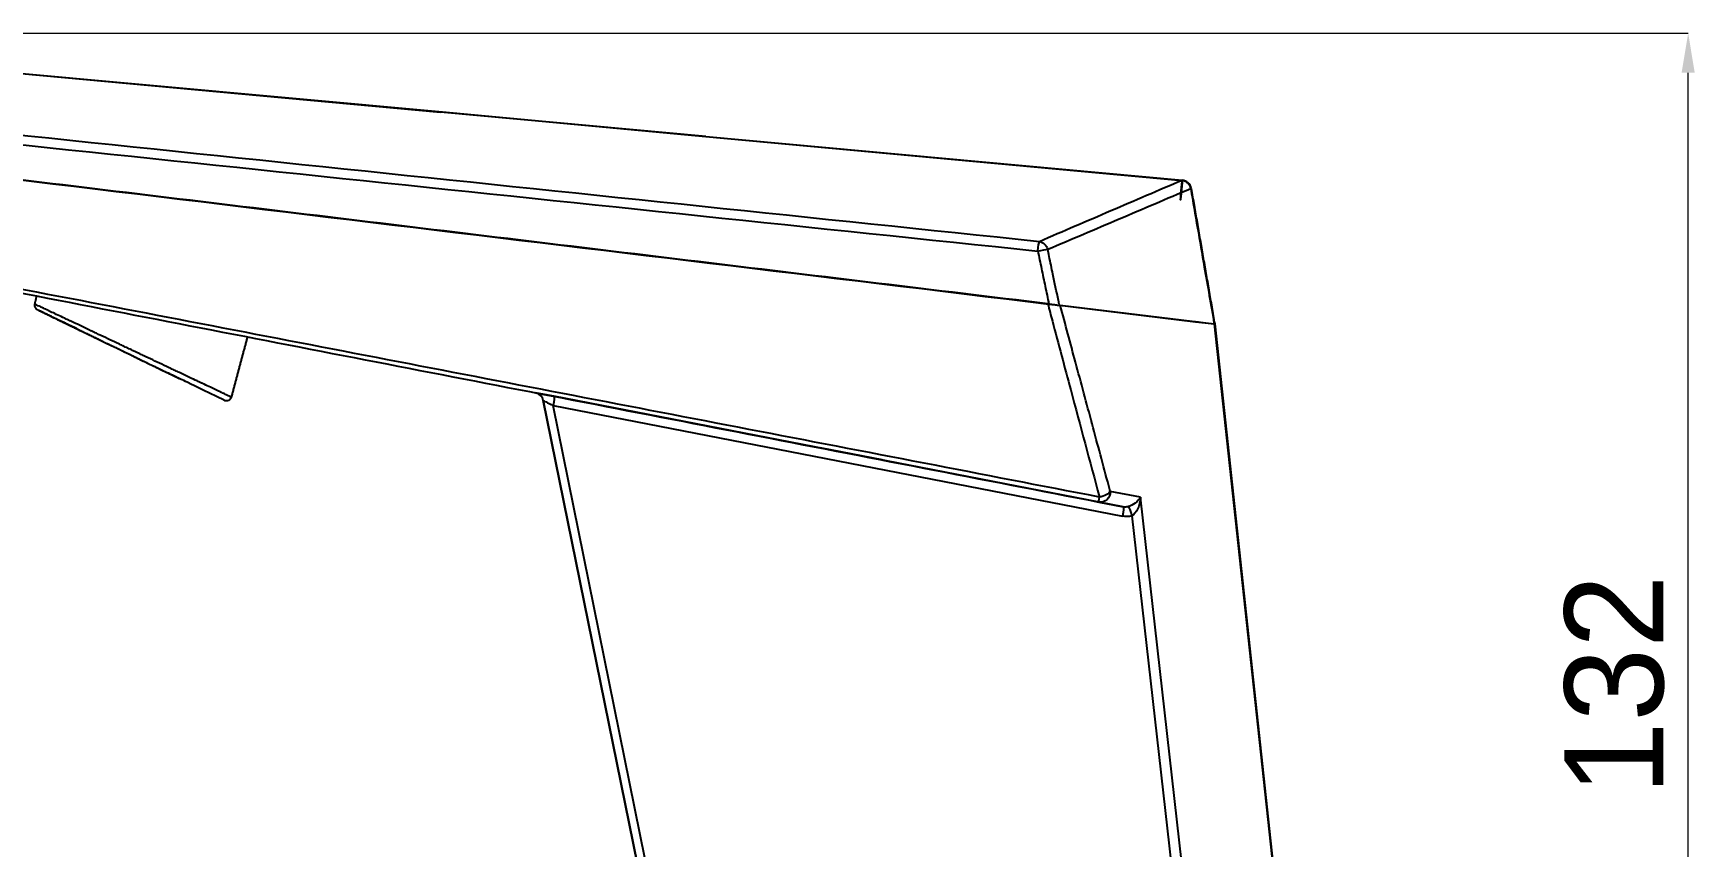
# Model space of a CAD drawing. Extents: x 0 to 948, y 0 to 695.
# Drawn here: x 501.5 to 669.7, y 394.8 to 477.2 of the extents above; entities that cross this region are included whole.
import ezdxf

# ---------------------------------------------------------------- set-up
doc = ezdxf.new("R2010")
doc.units = 0
doc.header["$LTSCALE"] = 10
doc.header["$MEASUREMENT"] = 0
doc.header["$PDMODE"] = 3
doc.header["$PDSIZE"] = -10
doc.layers.get('0').update_dxf_attribs({"linetype": 'CONTINUOUS'})
doc.layers.get('DEFPOINTS').update_dxf_attribs({"linetype": 'CONTINUOUS'})
doc.layers.add('DIM', color=3, linetype='CONTINUOUS', lineweight=18)
doc.layers.add('레이어 1', color=7, linetype='CONTINUOUS')
doc.styles.add('Daelim Dimension', font='')
doc.styles.get('Daelim Dimension').set_extended_font_data('나눔고딕')
doc.dimstyles.new('DEFAULT', dxfattribs={"dimscale": 2, "dimtxt": 2, "dimasz": 2, "dimexe": 0, "dimexo": 2, "dimgap": 1, "dimtad": 1, "dimdec": 0, "dimzin": 9, "dimdsep": 46, "dimtxsty": 'Daelim Dimension', "dimcen": 0.5, "dimclrd": 5, "dimclre": 5, "dimclrt": 256, "dimadec": 1, "dimazin": 0, "dimtfac": 1, "dimtdec": 0, "dimtix": 1, "dimtmove": 0, "dimatfit": 3, "dimfxl": 1, "dimtolj": 1, "dimtzin": 1, "dimlwd": 9, "dimlwe": 9, "dimarcsym": 0})

# ---------------------------------------------------------------- blocks, each defined once
blk = doc.blocks.new('*D4')
at = {"color": 5, "lineweight": 9, "ltscale": 0.5, "transparency": 16777216}
for p, q in [((460.06, 477.2), (669, 477.2)), ((669, 349.28), (669, 473.2)), ((636.16, 345.28), (669, 345.28))]:
    blk.add_line(p, q, dxfattribs=at)
at = {"color": 5, "ltscale": 0.5, "transparency": 16777216}
for points in [[(668.33, 473.2), (669.66, 473.2), (669, 477.2)], [(668.33, 349.28), (669.66, 349.28), (669, 345.28)]]:
    blk.add_solid(points, dxfattribs=at)
at = {"layer": 'DEFPOINTS', "color": 0, "ltscale": 0.5, "transparency": 16777216}
for p in [(456.06, 477.2), (669, 477.2), (632.16, 345.28)]:
    blk.add_point(p, dxfattribs=at)
at = {"color": 7, "ltscale": 0.5, "transparency": 16777216, "insert": (661.55, 411.24), "char_height": 10, "attachment_point": 5, "rotation": 90, "style": 'Daelim Dimension'}
blk.add_mtext('\\A1;132', dxfattribs=at)
blk = doc.blocks.new('*D5')
at = {"color": 5, "lineweight": 9, "ltscale": 0.5, "transparency": 16777216}
for p, q in [((476.45, 433.11), (476.45, 289.08)), ((604.25, 292.54), (604.25, 289.08)), ((600.25, 289.08), (480.45, 289.08))]:
    blk.add_line(p, q, dxfattribs=at)
at = {"color": 5, "ltscale": 0.5, "transparency": 16777216}
for points in [[(480.45, 289.75), (480.45, 288.42), (476.45, 289.08)], [(600.25, 289.75), (600.25, 288.42), (604.25, 289.08)]]:
    blk.add_solid(points, dxfattribs=at)
at = {"layer": 'DEFPOINTS', "color": 0, "ltscale": 0.5, "transparency": 16777216}
for p in [(476.45, 437.11), (604.25, 296.54), (476.45, 289.08)]:
    blk.add_point(p, dxfattribs=at)
at = {"color": 7, "ltscale": 0.5, "transparency": 16777216, "insert": (540.35, 296.53), "char_height": 10, "attachment_point": 5, "style": 'Daelim Dimension'}
blk.add_mtext('\\A1;128', dxfattribs=at)
blk = doc.blocks.new('*D6')
at = {"color": 5, "lineweight": 9, "ltscale": 0.5, "transparency": 16777216}
for p, q in [((472.45, 437.11), (431.28, 437.11)), ((431.28, 349.28), (431.28, 433.11)), ((568.37, 345.28), (431.28, 345.28))]:
    blk.add_line(p, q, dxfattribs=at)
at = {"color": 5, "ltscale": 0.5, "transparency": 16777216}
for points in [[(430.61, 433.11), (431.94, 433.11), (431.28, 437.11)], [(430.61, 349.28), (431.94, 349.28), (431.28, 345.28)]]:
    blk.add_solid(points, dxfattribs=at)
at = {"layer": 'DEFPOINTS', "color": 0, "ltscale": 0.5, "transparency": 16777216}
for p in [(431.28, 437.11), (476.45, 437.11), (572.37, 345.28)]:
    blk.add_point(p, dxfattribs=at)
at = {"color": 7, "ltscale": 0.5, "transparency": 16777216, "insert": (423.83, 391.2), "char_height": 10, "attachment_point": 5, "rotation": 90, "style": 'Daelim Dimension'}
blk.add_mtext('\\A1;92', dxfattribs=at)

msp = doc.modelspace()

# ---------------------------------------------------------------- linework, layer by layer
at = {"layer": 'DIM', "color": 7, "lineweight": -3}
msp.add_line((569.57, 466.75), (542.74, 469.22), dxfattribs=at)
at = {"layer": '레이어 1', "lineweight": -3}
for p, q in [((456.15, 477.2), (542.93, 469.23)), ((456.15, 477.19), (542.74, 469.22)), ((542.93, 469.23), (569.58, 466.76)), ((569.57, 466.75), (617.8, 462.31)), ((569.58, 466.76), (617.8, 462.32)), ((618.7, 461.5), (618.65, 461.49)), ((602.98, 449.96), (515.18, 460.55)), ((602.98, 449.96), (602.98, 449.96)), ((602.98, 449.96), (604.04, 449.83)), ((604.04, 449.83), (604.04, 449.83)), ((604.04, 449.83), (604.48, 449.77)), ((604.84, 449.73), (619.14, 448)), ((605.37, 449.67), (621.04, 447.78)), ((605.45, 449.66), (621.03, 447.78)), ((619.14, 448), (619.14, 448)), ((619.18, 448), (619.14, 448)), ((619.18, 448), (619.18, 448)), ((619.18, 448), (621.03, 447.78)), ((619.18, 448), (619.4, 447.97)), ((619.4, 447.97), (619.45, 447.97)), ((621.03, 447.78), (631.46, 351.28)), ((621.03, 447.78), (621.03, 447.78)), ((621.08, 447.77), (631.51, 351.28)), ((509.93, 445.34), (510.82, 444.91)), ((552.35, 440.81), (554.2, 440.45)), ((554.2, 440.45), (552.35, 440.81)), ((571.15, 351.28), (553.14, 440.02)), ((553.14, 440.02), (553.14, 440.02)), ((553.14, 440.02), (571.15, 351.28)), ((572.04, 351.28), (554.14, 439.5)), ((554.14, 439.5), (611.76, 428.31)), ((611.83, 429.26), (554.2, 440.45)), ((587.42, 434), (581.16, 435.22)), ((613.57, 430.23), (610.51, 430.82)), ((609.37, 429.74), (611.83, 429.26)), ((622.52, 351.28), (613.57, 430.23)), ((612.69, 428.35), (621.43, 351.28))]:
    msp.add_line(p, q, dxfattribs=at)
for centre, start, end in [((617.71, 461.33), 9.8651, 84.7421), ((552.16, 439.82, 0), 11.4714, 74.0761), ((552.16, 439.82, 0), 11.4713, 74.0725)]:
    msp.add_arc(centre, 1, start, end, dxfattribs=at)
at = {"layer": '레이어 1', "lineweight": -3, "extrusion": (0, 0, -1)}
for centre, major_axis, ratio, start_param, end_param in [((617.71, 461.33), (-0.092, -0.996), 0.000001, 3.141593, 9.268382), ((617.71, 461.33), (-0.394, 0.919), 0.949392, 0.518871, 1.792264), ((603.25, 455.12), (-0.104, -0.995), 0.077511, 1.598507, 2.984721), ((603.25, 455.12), (-0.396, 0.918), 0.949748, 0.520836, 1.74573), ((603.25, 455.12), (-0.979, -0.205), 0.050165, 1.505451, 2.827843), ((502.18, 449.66), (0.218, 0.45), 0.999997, 3.141577, 4.484329), ((521.07, 440.49), (-0.218, -0.45), 0.999999, 4.517361, 6.283096), ((554.28, 439.41), (-1.14, 0.61), 0.002894, 6.280795, 7.72274), ((554.01, 439.47), (-0.191, -0.982), 0.117074, 3.141593, 4.658816), ((609.56, 430.72), (0.191, 0.982), 0.947991, 1.286166, 3.141593), ((609.56, 430.72), (-0.966, -0.259), 0.432595, 3.487272, 4.979172), ((609.56, 430.72), (0.191, 0.982), 0.061929, 3.141593, 4.199573), ((611.64, 428.28), (-0.191, -0.982), 0.117074, 3.141593, 4.658815), ((611.98, 430.25), (-1.01, 0.41), 0.918384, 4.03444, 4.501635), ((612.62, 430.13), (0.992, 0.724), 0.522548, 0.834059, 2.222291), ((612.57, 428.32), (0.27, -0.963), 0.128505, 3.286655, 4.716933), ((612.62, 430.13), (0.21, 1.83), 0.508495, 1.45737, 2.845601), ((612.11, 430.28), (-1.66, 1.19), 0.977614, 3.805666, 4.272862)]:
    msp.add_ellipse(centre, major_axis=major_axis, ratio=ratio, start_param=start_param, end_param=end_param, dxfattribs=at)
at = {"layer": '레이어 1', "lineweight": -3}
for points, knots in [([(466.69, 469.43), (489.44, 467.05), (512.19, 464.67), (557.68, 459.91), (580.43, 457.53), (603.18, 455.15)], [0, 0, 0, 0, 0.5, 0.5, 1, 1, 1, 1]), ([(603.34, 456.1), (580.59, 458.48), (557.85, 460.85), (512.35, 465.6), (489.6, 467.98), (466.85, 470.35)], [0, 0, 0, 0, 0.5, 0.5, 1, 1, 1, 1]), ([(617.8, 462.31), (615.39, 461.28), (612.98, 460.24), (609.36, 458.69), (608.15, 458.17), (605.75, 457.14), (604.54, 456.62), (603.34, 456.1)], [0, 0, 0, 0, 0.5, 0.5, 0.75, 0.75, 1, 1, 1, 1]), ([(604.18, 455.33), (605.38, 455.84), (606.59, 456.35), (609, 457.37), (610.2, 457.89), (612.62, 458.92), (613.82, 459.43), (616.24, 460.46), (617.44, 460.98), (618.65, 461.49)], [0, 0, 0, 0, 0.25, 0.25, 0.5, 0.5, 0.75, 0.75, 1, 1, 1, 1]), ([(618.65, 461.49), (618.88, 460.17), (619.11, 458.84), (619.57, 456.19), (619.8, 454.87), (620.37, 451.62), (620.7, 449.7), (621.04, 447.78)], [0, 0, 0, 0, 0.289709, 0.289709, 0.579418, 0.579418, 1, 1, 1, 1]), ([(609.41, 430.25), (597.59, 432.53), (585.77, 434.82), (562.12, 439.38), (550.3, 441.66), (526.65, 446.22), (514.82, 448.5), (491.17, 453.04), (479.35, 455.32), (467.52, 457.58)], [0, 0, 0, 0, 0.25, 0.25, 0.5, 0.5, 0.75, 0.75, 1, 1, 1, 1]), ([(467.48, 457.28), (479.3, 454.98), (491.13, 452.69), (514.77, 448.1), (526.6, 445.8), (550.25, 441.21), (562.07, 438.92), (585.72, 434.33), (597.55, 432.04), (609.37, 429.74)], [0, 0, 0, 0, 0.25, 0.25, 0.5, 0.5, 0.75, 0.75, 1, 1, 1, 1]), ([(603.18, 455.15), (603.3, 454.56), (603.43, 453.96), (603.68, 452.77), (603.8, 452.18), (604.05, 450.99), (604.18, 450.39), (604.3, 449.79)], [0, 0, 0, 0, 0.333049, 0.333049, 0.666525, 0.666525, 1, 1, 1, 1]), ([(605.37, 449.67), (605.34, 449.82), (605.3, 449.98), (605.08, 451.03), (604.89, 451.93), (604.58, 453.41), (604.46, 454.01), (604.28, 454.85), (604.23, 455.09), (604.18, 455.33)], [0, 0, 0, 0, 0.084065, 0.084065, 0.55701, 0.55701, 0.872307, 0.872307, 1, 1, 1, 1]), ([(511.69, 445.03), (511.53, 445.11), (511.37, 445.19), (511.12, 445.3), (511.04, 445.34), (510.88, 445.42), (510.64, 445.53), (510.39, 445.65), (510.08, 445.8), (509.92, 445.87), (509.44, 446.1), (509.13, 446.24), (508.52, 446.54), (508.21, 446.68), (507.83, 446.86), (507.76, 446.89), (507.61, 446.97), (507.39, 447.07), (507.17, 447.17), (506.74, 447.38), (506.46, 447.51), (505.92, 447.77), (505.66, 447.89), (505.28, 448.07), (505.15, 448.13), (504.97, 448.22), (504.91, 448.24), (504.79, 448.3), (504.73, 448.33), (504.44, 448.47), (504.22, 448.57), (503.8, 448.77), (503.6, 448.86), (503.32, 448.99), (503.19, 449.06), (503.04, 449.13), (502.98, 449.16), (502.94, 449.18), (502.92, 449.19), (502.74, 449.27), (502.6, 449.34), (502.41, 449.43), (502.29, 449.49), (502.18, 449.54), (502.04, 449.6), (501.95, 449.64), (501.87, 449.68), (501.86, 449.69), (501.83, 449.7), (501.81, 449.71), (501.78, 449.73), (501.71, 449.76), (501.69, 449.77), (501.69, 449.77), (501.69, 449.77), (501.69, 449.77)], [0, 0, 0, 0, 0.031246, 0.031246, 0.046869, 0.046869, 0.062492, 0.093738, 0.093738, 0.124985, 0.124985, 0.187477, 0.187477, 0.249969, 0.249969, 0.265592, 0.265592, 0.281215, 0.312461, 0.312461, 0.374954, 0.374954, 0.437446, 0.437446, 0.468692, 0.468692, 0.484315, 0.484315, 0.499938, 0.499938, 0.562431, 0.562431, 0.624923, 0.624923, 0.656169, 0.671792, 0.679604, 0.679604, 0.687415, 0.687415, 0.749907, 0.749907, 0.781153, 0.8124, 0.8124, 0.874892, 0.874892, 0.890515, 0.890515, 0.906138, 0.906138, 0.937384, 0.999876, 0.999876, 1, 1, 1, 1]), ([(501.96, 449.21), (501.96, 449.21), (501.96, 449.21), (501.96, 449.21), (501.97, 449.2), (502.02, 449.18), (502.04, 449.17), (502.08, 449.15), (502.09, 449.14), (502.12, 449.13), (502.13, 449.12), (502.21, 449.08), (502.29, 449.05), (502.43, 448.98), (502.53, 448.93), (502.64, 448.87), (502.83, 448.79), (502.96, 448.72), (503.13, 448.64), (503.15, 448.63), (503.19, 448.61), (503.25, 448.58), (503.39, 448.51), (503.52, 448.45), (503.78, 448.32), (503.97, 448.23), (504.37, 448.04), (504.58, 447.94), (504.86, 447.8), (504.91, 447.77), (505.03, 447.72), (505.08, 447.69), (505.26, 447.61), (505.38, 447.55), (505.74, 447.37), (505.99, 447.25), (506.5, 447), (506.77, 446.87), (507.18, 446.68), (507.32, 446.61), (507.53, 446.51), (507.6, 446.47), (507.74, 446.4), (507.81, 446.37), (508.17, 446.2), (508.46, 446.05), (509.04, 445.77), (509.34, 445.63), (509.79, 445.41), (509.94, 445.34), (510.24, 445.19), (510.47, 445.08), (510.7, 444.97), (510.86, 444.89), (510.94, 444.85), (511.17, 444.74), (511.32, 444.67), (511.48, 444.59)], [0, 0, 0, 0, 0.000484, 0.000484, 0.062954, 0.062954, 0.094189, 0.094189, 0.109806, 0.109806, 0.125424, 0.125424, 0.187894, 0.187894, 0.219128, 0.250363, 0.250363, 0.312833, 0.312833, 0.320642, 0.320642, 0.32845, 0.344068, 0.375303, 0.375303, 0.437772, 0.437772, 0.500242, 0.500242, 0.51586, 0.51586, 0.531477, 0.531477, 0.562712, 0.562712, 0.625182, 0.625182, 0.687651, 0.687651, 0.718886, 0.718886, 0.734504, 0.734504, 0.750121, 0.750121, 0.812591, 0.812591, 0.875061, 0.875061, 0.906295, 0.906295, 0.93753, 0.953148, 0.953148, 0.968765, 0.968765, 1, 1, 1, 1]), ([(505.85, 447.32), (505.73, 447.38), (505.61, 447.44), (505.25, 447.61), (505.02, 447.72), (504.69, 447.88), (504.53, 447.96), (504.37, 448.04), (504.29, 448.07), (504.27, 448.09), (504.22, 448.11), (503.99, 448.22), (503.78, 448.32), (503.43, 448.49), (503.27, 448.57), (502.97, 448.72), (502.83, 448.78), (502.68, 448.86), (502.65, 448.87), (502.59, 448.9), (502.56, 448.91), (502.48, 448.95), (502.43, 448.98), (502.29, 449.05), (502.21, 449.08), (502.13, 449.12), (502.11, 449.13), (502.09, 449.14), (502.08, 449.15), (502.08, 449.15), (502.07, 449.15)], [0, 0, 0, 0, 0.061768, 0.061768, 0.187697, 0.187697, 0.250661, 0.282144, 0.282144, 0.297885, 0.297885, 0.313626, 0.439555, 0.439555, 0.565483, 0.565483, 0.691412, 0.691412, 0.722894, 0.722894, 0.754377, 0.754377, 0.817341, 0.817341, 0.94327, 0.94327, 0.974752, 0.990493, 0.990493, 1, 1, 1, 1]), ([(604.19, 449.81), (604.34, 449.23), (604.5, 448.65), (605.27, 445.74), (605.89, 443.42), (607.48, 437.48), (608.45, 433.87), (609.41, 430.25)], [0, 0, 0, 0, 0.08906, 0.08906, 0.4453, 0.4453, 1, 1, 1, 1]), ([(604.3, 449.79), (604.36, 449.79), (604.47, 449.77), (604.58, 449.76), (604.65, 449.75), (604.67, 449.75), (604.7, 449.75), (604.74, 449.74), (604.78, 449.74), (604.85, 449.73), (604.91, 449.72), (604.97, 449.71), (604.98, 449.71), (605, 449.71), (605.01, 449.71), (605.05, 449.7), (605.07, 449.7), (605.13, 449.69), (605.17, 449.69), (605.22, 449.68), (605.23, 449.68), (605.24, 449.68), (605.25, 449.68), (605.27, 449.68), (605.29, 449.68), (605.33, 449.67), (605.35, 449.67), (605.37, 449.67)], [0, 0, 0, 0, 0.125, 0.25, 0.25, 0.28125, 0.28125, 0.3125, 0.375, 0.375, 0.5, 0.5, 0.53125, 0.53125, 0.5625, 0.5625, 0.625, 0.625, 0.75, 0.75, 0.78125, 0.78125, 0.8125, 0.8125, 0.875, 0.875, 1, 1, 1, 1]), ([(610.51, 430.82), (610.46, 431.01), (610.41, 431.21), (609.79, 433.48), (609.24, 435.57), (608.12, 439.74), (607.56, 441.82), (606.48, 445.82), (605.97, 447.74), (605.45, 449.66)], [0, 0, 0, 0, 0.030335, 0.030335, 0.362507, 0.362507, 0.694678, 0.694678, 1, 1, 1, 1]), ([(504.36, 448.04), (504.36, 448.04), (504.37, 448.04), (504.39, 448.03), (504.39, 448.03), (504.41, 448.02), (504.42, 448.01), (504.45, 448), (504.5, 447.97), (504.59, 447.93), (504.71, 447.87), (504.81, 447.82), (504.85, 447.8), (504.91, 447.78), (504.93, 447.77), (504.97, 447.75), (504.99, 447.74), (505.1, 447.68), (505.19, 447.64), (505.4, 447.54), (505.5, 447.49), (505.73, 447.38), (505.86, 447.32), (506.02, 447.24), (506.05, 447.22), (506.12, 447.19), (506.22, 447.14), (506.32, 447.09), (506.53, 446.99), (506.68, 446.92), (506.98, 446.77), (507.13, 446.7), (507.38, 446.58), (507.46, 446.54), (507.62, 446.46), (507.71, 446.42), (507.96, 446.3), (508.13, 446.21), (508.48, 446.04), (508.66, 445.96), (508.92, 445.83), (509.01, 445.79), (509.15, 445.72), (509.19, 445.7), (509.29, 445.65), (509.33, 445.63), (509.56, 445.52), (509.74, 445.43), (509.93, 445.34)], [0, 0, 0, 0, 0.062311, 0.062311, 0.077939, 0.077939, 0.093567, 0.124823, 0.124823, 0.187336, 0.249849, 0.249849, 0.281105, 0.281105, 0.296733, 0.296733, 0.312361, 0.312361, 0.374874, 0.374874, 0.437386, 0.437386, 0.499899, 0.499899, 0.515527, 0.515527, 0.531155, 0.562412, 0.562412, 0.624924, 0.624924, 0.687437, 0.687437, 0.718693, 0.718693, 0.74995, 0.74995, 0.812462, 0.812462, 0.874975, 0.874975, 0.906231, 0.906231, 0.921859, 0.921859, 0.937487, 0.937487, 1, 1, 1, 1]), ([(505.89, 447.3), (505.8, 447.35), (505.59, 447.45), (505.4, 447.54), (505.27, 447.6), (505.25, 447.61), (505.2, 447.64), (505.17, 447.65), (505.1, 447.68), (505.06, 447.7), (504.93, 447.77), (504.85, 447.8), (504.71, 447.87), (504.65, 447.9), (504.57, 447.94), (504.55, 447.95), (504.51, 447.97), (504.5, 447.97), (504.48, 447.98), (504.47, 447.99), (504.43, 448.01), (504.4, 448.02), (504.38, 448.03), (504.37, 448.04), (504.37, 448.04)], [0, 0, 0, 0, 0.10242, 0.241482, 0.241482, 0.276248, 0.276248, 0.311014, 0.311014, 0.380545, 0.380545, 0.519608, 0.519608, 0.65867, 0.65867, 0.728202, 0.728202, 0.762967, 0.762967, 0.797733, 0.797733, 0.936796, 0.936796, 1, 1, 1, 1]), ([(621.04, 447.78), (621.05, 447.77), (621.08, 447.77), (621.08, 447.77), (621.08, 447.77), (621.08, 447.77), (621.08, 447.77)], [0, 0, 0, 0, 0.497761, 0.995522, 0.995522, 1, 1, 1, 1]), ([(510.84, 444.9), (511.02, 444.81), (511.2, 444.72), (511.48, 444.59), (511.57, 444.55), (511.7, 444.48), (511.75, 444.46), (511.84, 444.42), (511.88, 444.39), (512.11, 444.29), (512.28, 444.2), (512.5, 444.09), (512.55, 444.07), (512.63, 444.03), (512.68, 444.01), (512.81, 443.95), (512.89, 443.91), (513.14, 443.78), (513.31, 443.7), (513.51, 443.61), (513.55, 443.59), (513.63, 443.55), (513.75, 443.49), (513.94, 443.4), (514.09, 443.32), (514.24, 443.25), (514.31, 443.22), (514.52, 443.12), (514.65, 443.05), (514.81, 442.97), (514.85, 442.96), (514.91, 442.93), (514.94, 442.91), (515.03, 442.87), (515.09, 442.84), (515.26, 442.75), (515.37, 442.7), (515.5, 442.64), (515.52, 442.63), (515.57, 442.61), (515.64, 442.57), (515.75, 442.52), (515.84, 442.48), (515.89, 442.45), (515.91, 442.44), (515.95, 442.42), (515.97, 442.41), (516.05, 442.37), (516.11, 442.34), (516.19, 442.3), (516.22, 442.29), (516.26, 442.27), (516.28, 442.26), (516.33, 442.24), (516.38, 442.21), (516.4, 442.21), (516.4, 442.21)], [0, 0, 0, 0, 0.062652, 0.062652, 0.093977, 0.093977, 0.10964, 0.10964, 0.125303, 0.125303, 0.187955, 0.187955, 0.203617, 0.203617, 0.21928, 0.21928, 0.250606, 0.250606, 0.313258, 0.313258, 0.328921, 0.328921, 0.344583, 0.375909, 0.407235, 0.407235, 0.438561, 0.438561, 0.501212, 0.501212, 0.516875, 0.516875, 0.532538, 0.532538, 0.563864, 0.563864, 0.626515, 0.626515, 0.642178, 0.642178, 0.657841, 0.689167, 0.720493, 0.720493, 0.736155, 0.736155, 0.751818, 0.751818, 0.81447, 0.81447, 0.845796, 0.845796, 0.877121, 0.877121, 0.939773, 1, 1, 1, 1]), ([(511.48, 444.59), (511.63, 444.52), (511.78, 444.44), (512.01, 444.33), (512.09, 444.29), (512.24, 444.22), (512.32, 444.18), (512.7, 444), (513, 443.85), (513.6, 443.56), (513.89, 443.42), (514.47, 443.14), (514.76, 443), (515.1, 442.84), (515.16, 442.81), (515.21, 442.78)], [0, 0, 0, 0, 0.119009, 0.119009, 0.178513, 0.178513, 0.238018, 0.238018, 0.476035, 0.476035, 0.714053, 0.714053, 0.952071, 0.952071, 1, 1, 1, 1]), ([(521.55, 440.37), (521.55, 440.37), (521.54, 440.37), (521.5, 440.39), (521.48, 440.4), (521.47, 440.41), (521.46, 440.41), (521.45, 440.41), (521.42, 440.43), (521.39, 440.44), (521.3, 440.49), (521.14, 440.56), (520.92, 440.67), (520.73, 440.75), (520.67, 440.79), (520.56, 440.84), (520.52, 440.85), (520.47, 440.88), (520.45, 440.89), (520.41, 440.91), (520.24, 440.99), (520.05, 441.08), (519.69, 441.25), (519.5, 441.34), (519.09, 441.53), (518.87, 441.64), (518.61, 441.76), (518.58, 441.77), (518.52, 441.8), (518.5, 441.81), (518.41, 441.86), (518.23, 441.94), (518.04, 442.03), (517.67, 442.2), (517.15, 442.45), (516.6, 442.71), (516.18, 442.91), (516.03, 442.98), (515.81, 443.08), (515.74, 443.12), (515.59, 443.19), (515.52, 443.22), (515.15, 443.4), (514.84, 443.54), (514.23, 443.83), (513.92, 443.98), (513.3, 444.27), (512.98, 444.42), (512.58, 444.61), (512.5, 444.65), (512.34, 444.73), (512.1, 444.84), (511.85, 444.96), (511.69, 445.03)], [0, 0, 0, 0, 0.062104, 0.062104, 0.077736, 0.085552, 0.085552, 0.093367, 0.093367, 0.124631, 0.124631, 0.187157, 0.249683, 0.249683, 0.280947, 0.280947, 0.296578, 0.296578, 0.304394, 0.304394, 0.31221, 0.374736, 0.374736, 0.437263, 0.437263, 0.499789, 0.499789, 0.507605, 0.507605, 0.51542, 0.51542, 0.531052, 0.562315, 0.562315, 0.624842, 0.687368, 0.687368, 0.718631, 0.718631, 0.734263, 0.734263, 0.749894, 0.749894, 0.812421, 0.812421, 0.874947, 0.874947, 0.937474, 0.937474, 0.953105, 0.953105, 0.968737, 1, 1, 1, 1]), ([(520.85, 440.04), (516.37, 442.22), (516.37, 442.22), (516.35, 442.23), (516.32, 442.24), (516.25, 442.28), (516.16, 442.32), (516.04, 442.38), (515.95, 442.42), (515.93, 442.43), (515.9, 442.45), (515.88, 442.46), (515.82, 442.49), (515.78, 442.51), (515.65, 442.57), (515.48, 442.65), (515.3, 442.74), (515.21, 442.78)], [0, 0, 0, 0, 0.003374, 0.003374, 0.17646, 0.17646, 0.349545, 0.52263, 0.52263, 0.565902, 0.565902, 0.609173, 0.609173, 0.695716, 0.695716, 0.868801, 1, 1, 1, 1])]:
    msp.add_open_spline(points, degree=3, knots=knots, dxfattribs=at)
for points, degree in [([(604.19, 449.81), (467.02, 466.37)], 1), ([(467.03, 466.37), (512.79, 460.84), (558.54, 455.32), (604.3, 449.79)], 3), ([(618.7, 461.5), (619.89, 454.63), (621.08, 447.77)], 2), ([(501.68, 449.75), (501.88, 450.6)], 1), ([(604.36, 449.79), (604.31, 449.79), (604.25, 449.8), (604.19, 449.81)], 3), ([(523.19, 446.46), (522.37, 443.42), (521.56, 440.37)], 2)]:
    msp.add_open_spline(points, degree=degree, dxfattribs=at)

# ---------------------------------------------------------------- dimensions: what is measured, and where the dimension line sits
at = {"color": 5, "ltscale": 0.5}
for base, p1, p2, text, picture, middle in [((669, 477.2), (632.16, 345.28), (456.06, 477.2), '132', '*D4', (661.55, 411.24)), ((431.28, 437.11), (572.37, 345.28), (476.45, 437.11), '92', '*D6', (423.83, 391.2))]:
    dim = msp.add_linear_dim(base=base, p1=p1, p2=p2, angle=90, text=text, dimstyle='DEFAULT', override={"dimtxt": 5, "dimclrd": 5, "dimclre": 5, "dimclrt": 7}, dxfattribs=at)
    dim.commit()
    dim.dimension.update_dxf_attribs({"geometry": picture, "text_midpoint": middle})
dim = msp.add_linear_dim(base=(476.45, 289.08), p1=(604.25, 296.54), p2=(476.45, 437.11), text='128', dimstyle='DEFAULT', override={"dimtxt": 5, "dimclrd": 5, "dimclre": 5, "dimclrt": 7}, dxfattribs=at)
dim.commit()
dim.dimension.update_dxf_attribs({"geometry": '*D5', "text_midpoint": (540.35, 296.53)})

doc.saveas('drawing.dxf')
